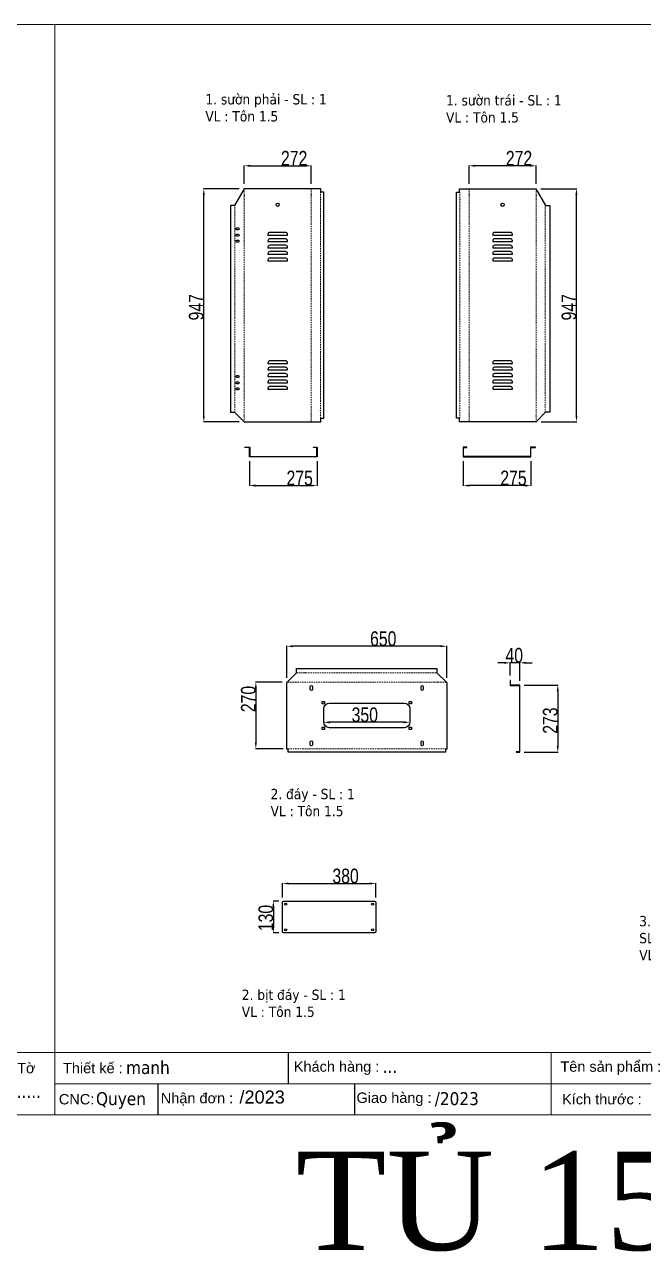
# Model space of a CAD drawing. Header units: inches. Extents: x 21 to 136330, y 8 to 58290.
# Drawn here: x 32786 to 35301, y 34479 to 39466 of the extents above; entities that cross this region are included whole.
import ezdxf
from ezdxf.enums import TextEntityAlignment as Align

# ---------------------------------------------------------------- set-up
doc = ezdxf.new("R2010")
doc.units = ezdxf.units.IN
doc.header["$MEASUREMENT"] = 0
doc.linetypes.add('HIDDEN', pattern=[9.525, 6.35, -3.175])
for name, color, linetype in [('0 KHUNG KT01', 7, 'Continuous'), ('1-EMC-ACESS', 4, 'Continuous'), ('@.0.DM. NÉT CHÍNH', 7, 'Continuous')]:
    doc.layers.add(name, color=color, linetype=linetype)
doc.layers.add('0 TĂNG CỨNG', color=7, linetype='Continuous', lineweight=15)
doc.layers.add('@.0.DM. NÉT ĐỨT', color=8, linetype='HIDDEN', lineweight=9)
doc.layers.add('@.DM. KÍCH THƯỚC', color=8, linetype='Continuous', transparency=0.2)
doc.layers.add('@.DM. KÍCH THƯỚC @ 1', color=8, linetype='Continuous', transparency=0.2)
doc.styles.add('ARIAL', font='arial.ttf')
doc.styles.add('Note Text (ISO)', font='tahoma.ttf')
doc.styles.add('roman', font='roman.shx', dxfattribs={"width": 0.8})
doc.styles.add('Tahoma (Input Text)', font='tahoma.ttf')
doc.dimstyles.new('Kích thước Duy Mạnh', dxfattribs={"dimtxt": 30, "dimasz": 25, "dimexe": 1.25, "dimexo": 20, "dimtad": 1, "dimdec": 1, "dimtxsty": 'roman', "dimcen": 2.5, "dimclrd": 8, "dimclre": 8, "dimclrt": 2, "dimadec": 0, "dimazin": 0, "dimtfac": 1, "dimtdec": 1, "dimtix": 1, "dimtmove": 0, "dimatfit": 3, "dimfxl": 1, "dimtfillclr": 1, "dimarcsym": 0})

# ---------------------------------------------------------------- blocks, each defined once
blk = doc.blocks.new('KHUNG KT1')
at = {"color": 7}
for p, q in [((7128, -4752), (0, -4752)), ((2294.1, -4752), (2294.1, -5040)), ((4848, -4896), (0, -4896))]:
    blk.add_line(p, q, dxfattribs=at)
blk.add_lwpolyline([(0, 0), (7128, 0), (7128, -5040), (0, -5040)], close=True, dxfattribs=at)
at = {"layer": '0 KHUNG KT01'}
for p, q in [((1077.9, -4752), (1077.9, -4896)), ((476.3, -4896), (476.3, -5040)), ((1385.1, -4896), (1385.1, -5040))]:
    blk.add_line(p, q, dxfattribs=at)
at = {"color": 2, "char_height": 48, "style": 'ARIAL'}
for s, insert, width, attachment_point in [('  Thiết kế :', (0, -4824), 2202.321, 4), ('  Khách hàng :', (1066.9, -4824), 2202.321, 4), ('  Tên sản phẩm :', (2299.1, -4824), 2202.321, 4), ('Tờ', (6996, -4824), 264, 5), ('  Giao hàng :', (1356.7, -4968), 2202.321, 4), ('CNC:', (18.2, -4968), 2202.321, 4), ('  Nhận đơn :', (451.9, -4968), 2202.321, 4), ('  Kích thước :', (2307, -4968), 2202.321, 4)]:
    blk.add_mtext(s, dxfattribs=dict(at, insert=insert, width=width, attachment_point=attachment_point))
at = {"color": 1, "style": 'Tahoma (Input Text)', "flags": 8}
for tag, p in [('#01', (328.9, -4851.1)), ('#03', (1514.7, -4846.3)), ('#05', (2819, -4851.1)), ('#07', (4424, -4851.1)), ('#09', (5172.9, -4851.1)), ('#02', (189.8, -4995.1)), ('#04', (1755.3, -4995.1)), ('#06', (2727.8, -4995.1)), ('#08', (4382.7, -4995.1)), ('#10', (5172.9, -4995.1))]:
    blk.add_attdef(tag, p, '', height=60, dxfattribs=at)
blk.add_attdef('#11', text='', height=60, dxfattribs=at).set_placement((6996, -4961.6), align=Align.CENTER)
at = {"layer": '0 TĂNG CỨNG', "color": 1, "style": 'ARIAL'}
blk.add_attdef('#12', (852.8, -4987.6), '', height=60, dxfattribs=at)
blk = doc.blocks.new('*D686')
at = {"layer": '@.DM. KÍCH THƯỚC', "color": 8, "lineweight": -2, "transparency": 16777216}
for p, q in [((33851.5, 36811.1), (33851.5, 36940.2)), ((34501.5, 36811.1), (34501.5, 36940.2))]:
    blk.add_line(p, q, dxfattribs=at)
at = {"layer": '@.DM. KÍCH THƯỚC', "lineweight": -2, "transparency": 16777216}
blk.add_line((34476.5, 36939), (33876.5, 36939), dxfattribs=at)
at = {"layer": '@.DM. KÍCH THƯỚC', "transparency": 16777216}
for points in [[(33876.5, 36943.1), (33876.5, 36934.8), (33851.5, 36939)], [(34476.5, 36943.1), (34476.5, 36934.8), (34501.5, 36939)]]:
    blk.add_solid(points, dxfattribs=at)
at = {"layer": 'Defpoints', "color": 0, "transparency": 16777216}
for p in [(33851.5, 36939), (33851.5, 36791.1), (34501.5, 36791.1)]:
    blk.add_point(p, dxfattribs=at)
at = {"layer": '@.DM. KÍCH THƯỚC', "color": 2, "transparency": 16777216, "insert": (34189.8, 36999.6), "char_height": 60, "attachment_point": 1, "style": 'roman'}
blk.add_mtext('650', dxfattribs=at)
blk = doc.blocks.new('*D687')
at = {"layer": '@.DM. KÍCH THƯỚC', "color": 8, "lineweight": -2, "transparency": 16777216}
for p, q in [((33833.5, 35917.4), (33833.5, 35975.7)), ((34213.5, 35917.4), (34213.5, 35975.7))]:
    blk.add_line(p, q, dxfattribs=at)
at = {"layer": '@.DM. KÍCH THƯỚC', "lineweight": -2, "transparency": 16777216}
blk.add_line((33858.5, 35974.4), (34188.5, 35974.4), dxfattribs=at)
at = {"layer": '@.DM. KÍCH THƯỚC', "transparency": 16777216}
for points in [[(33858.5, 35978.6), (33858.5, 35970.3), (33833.5, 35974.4)], [(34188.5, 35978.6), (34188.5, 35970.3), (34213.5, 35974.4)]]:
    blk.add_solid(points, dxfattribs=at)
at = {"layer": 'Defpoints', "color": 0, "transparency": 16777216}
for p in [(34213.5, 35974.4), (33833.5, 35897.4), (34213.5, 35897.4)]:
    blk.add_point(p, dxfattribs=at)
at = {"layer": '@.DM. KÍCH THƯỚC', "color": 2, "transparency": 16777216, "insert": (34036.8, 36035), "char_height": 60, "attachment_point": 1, "style": 'roman'}
blk.add_mtext('380', dxfattribs=at)
blk = doc.blocks.new('*D688')
at = {"layer": '@.DM. KÍCH THƯỚC', "color": 8, "lineweight": -2, "transparency": 16777216}
for p, q in [((33819.5, 35903.4), (33795.5, 35903.4)), ((33819.5, 35773.4), (33795.5, 35773.4))]:
    blk.add_line(p, q, dxfattribs=at)
at = {"layer": '@.DM. KÍCH THƯỚC', "lineweight": -2, "transparency": 16777216}
blk.add_line((33796.7, 35878.4), (33796.7, 35798.4), dxfattribs=at)
at = {"layer": '@.DM. KÍCH THƯỚC', "transparency": 16777216}
for points in [[(33792.6, 35878.4), (33800.9, 35878.4), (33796.7, 35903.4)], [(33792.6, 35798.4), (33800.9, 35798.4), (33796.7, 35773.4)]]:
    blk.add_solid(points, dxfattribs=at)
at = {"layer": 'Defpoints', "color": 0, "transparency": 16777216}
for p in [(33839.5, 35903.4), (33796.7, 35773.4), (33839.5, 35773.4)]:
    blk.add_point(p, dxfattribs=at)
at = {"layer": '@.DM. KÍCH THƯỚC', "color": 2, "transparency": 16777216, "insert": (33736.1, 35780.7), "char_height": 60, "attachment_point": 1, "rotation": 90, "style": 'roman'}
blk.add_mtext('130', dxfattribs=at)
blk = doc.blocks.new('*D689')
at = {"layer": '@.DM. KÍCH THƯỚC', "color": 8, "lineweight": -2, "transparency": 16777216}
for p, q in [((34001.5, 36632.9), (34001.5, 36631)), ((34351.5, 36632.9), (34351.5, 36631))]:
    blk.add_line(p, q, dxfattribs=at)
at = {"layer": '@.DM. KÍCH THƯỚC', "lineweight": -2, "transparency": 16777216}
blk.add_line((34326.5, 36629.7), (34026.5, 36629.7), dxfattribs=at)
at = {"layer": '@.DM. KÍCH THƯỚC', "transparency": 16777216}
for points in [[(34026.5, 36633.9), (34026.5, 36625.5), (34001.5, 36629.7)], [(34326.5, 36633.9), (34326.5, 36625.5), (34351.5, 36629.7)]]:
    blk.add_solid(points, dxfattribs=at)
at = {"layer": 'Defpoints', "color": 0, "transparency": 16777216}
for p in [(34001.5, 36629.7), (34001.5, 36612.9), (34351.5, 36612.9)]:
    blk.add_point(p, dxfattribs=at)
at = {"layer": '@.DM. KÍCH THƯỚC', "color": 2, "transparency": 16777216, "insert": (34114.8, 36690.3), "char_height": 60, "attachment_point": 1, "style": 'roman'}
blk.add_mtext('350', dxfattribs=at)
blk = doc.blocks.new('*D691')
at = {"layer": '@.DM. KÍCH THƯỚC', "color": 8, "lineweight": -2, "transparency": 16777216}
for p, q in [((33678.2, 38818.4), (33678.2, 38893)), ((33950.6, 38818.4), (33950.6, 38893))]:
    blk.add_line(p, q, dxfattribs=at)
at = {"layer": '@.DM. KÍCH THƯỚC', "lineweight": -2, "transparency": 16777216}
blk.add_line((33703.2, 38891.7), (33925.6, 38891.7), dxfattribs=at)
at = {"layer": '@.DM. KÍCH THƯỚC', "transparency": 16777216}
for points in [[(33703.2, 38895.9), (33703.2, 38887.6), (33678.2, 38891.7)], [(33925.6, 38895.9), (33925.6, 38887.6), (33950.6, 38891.7)]]:
    blk.add_solid(points, dxfattribs=at)
at = {"layer": 'Defpoints', "color": 0, "transparency": 16777216}
for p in [(33950.6, 38891.7), (33678.2, 38798.4), (33950.6, 38798.4)]:
    blk.add_point(p, dxfattribs=at)
at = {"layer": '@.DM. KÍCH THƯỚC', "color": 2, "transparency": 16777216, "insert": (33827.7, 38952.4), "char_height": 60, "attachment_point": 1, "style": 'roman'}
blk.add_mtext('272', dxfattribs=at)
blk = doc.blocks.new('*D692')
at = {"layer": '@.DM. KÍCH THƯỚC', "color": 8, "lineweight": -2, "transparency": 16777216}
for p, q in [((33658.2, 38798.4), (33512.9, 38798.4)), ((33657.6, 37851.4), (33512.9, 37851.4))]:
    blk.add_line(p, q, dxfattribs=at)
at = {"layer": '@.DM. KÍCH THƯỚC', "lineweight": -2, "transparency": 16777216}
blk.add_line((33514.1, 37876.4), (33514.1, 38773.4), dxfattribs=at)
at = {"layer": '@.DM. KÍCH THƯỚC', "transparency": 16777216}
for points in [[(33510, 38773.4), (33518.3, 38773.4), (33514.1, 38798.4)], [(33510, 37876.4), (33518.3, 37876.4), (33514.1, 37851.4)]]:
    blk.add_solid(points, dxfattribs=at)
at = {"layer": 'Defpoints', "color": 0, "transparency": 16777216}
for p in [(33514.1, 38798.4), (33678.2, 38798.4), (33677.6, 37851.4)]:
    blk.add_point(p, dxfattribs=at)
at = {"layer": '@.DM. KÍCH THƯỚC', "color": 2, "transparency": 16777216, "insert": (33453.5, 38263.2), "char_height": 60, "attachment_point": 1, "rotation": 90, "style": 'roman'}
blk.add_mtext('947', dxfattribs=at)
blk = doc.blocks.new('*D695')
at = {"layer": '@.DM. KÍCH THƯỚC', "color": 8, "lineweight": -2, "transparency": 16777216}
for p, q in [((33832.4, 36792.8), (33724.4, 36792.8)), ((33836.5, 36522.4), (33724.4, 36522.4))]:
    blk.add_line(p, q, dxfattribs=at)
at = {"layer": '@.DM. KÍCH THƯỚC', "lineweight": -2, "transparency": 16777216}
blk.add_line((33725.6, 36767.8), (33725.6, 36547.4), dxfattribs=at)
at = {"layer": '@.DM. KÍCH THƯỚC', "transparency": 16777216}
for points in [[(33721.5, 36767.8), (33729.8, 36767.8), (33725.6, 36792.8)], [(33721.5, 36547.4), (33729.8, 36547.4), (33725.6, 36522.4)]]:
    blk.add_solid(points, dxfattribs=at)
at = {"layer": 'Defpoints', "color": 0, "transparency": 16777216}
for p in [(33852.4, 36792.8), (33725.6, 36522.4), (33856.5, 36522.4)]:
    blk.add_point(p, dxfattribs=at)
at = {"layer": '@.DM. KÍCH THƯỚC', "color": 2, "transparency": 16777216, "insert": (33665, 36670.9), "char_height": 60, "attachment_point": 1, "rotation": 90, "style": 'roman'}
blk.add_mtext('270', dxfattribs=at)
blk = doc.blocks.new('*D696')
at = {"layer": '@.DM. KÍCH THƯỚC', "color": 8, "lineweight": -2, "transparency": 16777216}
for p, q in [((34815.9, 36781.3), (34953.9, 36781.3)), ((34815.9, 36508.3), (34953.9, 36508.3))]:
    blk.add_line(p, q, dxfattribs=at)
at = {"layer": '@.DM. KÍCH THƯỚC', "lineweight": -2, "transparency": 16777216}
blk.add_line((34952.7, 36756.3), (34952.7, 36533.3), dxfattribs=at)
at = {"layer": '@.DM. KÍCH THƯỚC', "transparency": 16777216}
for points in [[(34948.5, 36756.3), (34956.8, 36756.3), (34952.7, 36781.3)], [(34948.5, 36533.3), (34956.8, 36533.3), (34952.7, 36508.3)]]:
    blk.add_solid(points, dxfattribs=at)
at = {"layer": 'Defpoints', "color": 0, "transparency": 16777216}
for p in [(34795.9, 36781.3), (34795.9, 36508.3), (34952.7, 36508.3)]:
    blk.add_point(p, dxfattribs=at)
at = {"layer": '@.DM. KÍCH THƯỚC', "color": 2, "transparency": 16777216, "insert": (34892, 36583.1), "char_height": 60, "attachment_point": 1, "rotation": 90, "style": 'roman'}
blk.add_mtext('273', dxfattribs=at)
blk = doc.blocks.new('*D697')
at = {"layer": '@.DM. KÍCH THƯỚC', "color": 8, "lineweight": -2, "transparency": 16777216}
for p, q in [((33699.4, 37691.1), (33699.4, 37590.8)), ((33974.4, 37691.1), (33974.4, 37590.8))]:
    blk.add_line(p, q, dxfattribs=at)
at = {"layer": '@.DM. KÍCH THƯỚC', "lineweight": -2, "transparency": 16777216}
blk.add_line((33724.4, 37592), (33949.4, 37592), dxfattribs=at)
at = {"layer": '@.DM. KÍCH THƯỚC', "transparency": 16777216}
for points in [[(33724.4, 37596.2), (33724.4, 37587.8), (33699.4, 37592)], [(33949.4, 37596.2), (33949.4, 37587.8), (33974.4, 37592)]]:
    blk.add_solid(points, dxfattribs=at)
at = {"layer": 'Defpoints', "color": 0, "transparency": 16777216}
for p in [(33699.4, 37711.1), (33974.4, 37711.1), (33974.4, 37592)]:
    blk.add_point(p, dxfattribs=at)
at = {"layer": '@.DM. KÍCH THƯỚC', "color": 2, "transparency": 16777216, "insert": (33850.2, 37652.6), "char_height": 60, "attachment_point": 1, "style": 'roman'}
blk.add_mtext('275', dxfattribs=at)
blk = doc.blocks.new('*D669')
at = {"layer": '@.DM. KÍCH THƯỚC', "lineweight": -2, "transparency": 16777216}
for p, q in [((34733.9, 36871.6), (34708.9, 36871.6)), ((34798.9, 36871.6), (34758.9, 36871.6)), ((34823.9, 36871.6), (34848.9, 36871.6))]:
    blk.add_line(p, q, dxfattribs=at)
at = {"layer": '@.DM. KÍCH THƯỚC', "color": 8, "lineweight": -2, "transparency": 16777216}
for p, q in [((34758.9, 36819.8), (34758.9, 36872.8)), ((34798.9, 36798.3), (34798.9, 36872.8))]:
    blk.add_line(p, q, dxfattribs=at)
at = {"layer": '@.DM. KÍCH THƯỚC', "transparency": 16777216}
for points in [[(34733.9, 36875.7), (34733.9, 36867.4), (34758.9, 36871.6)], [(34823.9, 36875.7), (34823.9, 36867.4), (34798.9, 36871.6)]]:
    blk.add_solid(points, dxfattribs=at)
at = {"layer": 'Defpoints', "color": 0, "transparency": 16777216}
for p in [(34758.9, 36871.6), (34758.9, 36799.8), (34798.9, 36778.3)]:
    blk.add_point(p, dxfattribs=at)
at = {"layer": '@.DM. KÍCH THƯỚC', "color": 2, "transparency": 16777216, "insert": (34740, 36932.2), "char_height": 60, "attachment_point": 1, "style": 'roman'}
blk.add_mtext('40', dxfattribs=at)
blk = doc.blocks.new('*D718')
at = {"layer": '@.DM. KÍCH THƯỚC', "color": 8, "lineweight": -2, "transparency": 16777216}
for p, q in [((34592.1, 38818.4), (34592.1, 38893)), ((34864.5, 38818.4), (34864.5, 38893))]:
    blk.add_line(p, q, dxfattribs=at)
at = {"layer": '@.DM. KÍCH THƯỚC', "lineweight": -2, "transparency": 16777216}
blk.add_line((34839.5, 38891.7), (34617.1, 38891.7), dxfattribs=at)
at = {"layer": '@.DM. KÍCH THƯỚC', "transparency": 16777216}
for points in [[(34617.1, 38895.9), (34617.1, 38887.6), (34592.1, 38891.7)], [(34839.5, 38895.9), (34839.5, 38887.6), (34864.5, 38891.7)]]:
    blk.add_solid(points, dxfattribs=at)
at = {"layer": 'Defpoints', "color": 0, "transparency": 16777216}
for p in [(34592.1, 38891.7), (34592.1, 38798.4), (34864.5, 38798.4)]:
    blk.add_point(p, dxfattribs=at)
at = {"layer": '@.DM. KÍCH THƯỚC', "color": 2, "transparency": 16777216, "insert": (34741.6, 38952.4), "char_height": 60, "attachment_point": 1, "style": 'roman'}
blk.add_mtext('272', dxfattribs=at)
blk = doc.blocks.new('*D719')
at = {"layer": '@.DM. KÍCH THƯỚC', "color": 8, "lineweight": -2, "transparency": 16777216}
for p, q in [((34884.5, 38798.4), (35029.9, 38798.4)), ((34885.1, 37851.4), (35029.9, 37851.4))]:
    blk.add_line(p, q, dxfattribs=at)
at = {"layer": '@.DM. KÍCH THƯỚC', "lineweight": -2, "transparency": 16777216}
blk.add_line((35028.6, 37876.4), (35028.6, 38773.4), dxfattribs=at)
at = {"layer": '@.DM. KÍCH THƯỚC', "transparency": 16777216}
for points in [[(35024.4, 38773.4), (35032.8, 38773.4), (35028.6, 38798.4)], [(35024.4, 37876.4), (35032.8, 37876.4), (35028.6, 37851.4)]]:
    blk.add_solid(points, dxfattribs=at)
at = {"layer": 'Defpoints', "color": 0, "transparency": 16777216}
for p in [(34864.5, 38798.4), (35028.6, 38798.4), (34865.1, 37851.4)]:
    blk.add_point(p, dxfattribs=at)
at = {"layer": '@.DM. KÍCH THƯỚC', "color": 2, "transparency": 16777216, "insert": (34968, 38263.2), "char_height": 60, "attachment_point": 1, "rotation": 90, "style": 'roman'}
blk.add_mtext('947', dxfattribs=at)
blk = doc.blocks.new('*D720')
at = {"layer": '@.DM. KÍCH THƯỚC', "color": 8, "lineweight": -2, "transparency": 16777216}
for p, q in [((34568.3, 37691.1), (34568.3, 37590.8)), ((34843.3, 37691.1), (34843.3, 37590.8))]:
    blk.add_line(p, q, dxfattribs=at)
at = {"layer": '@.DM. KÍCH THƯỚC', "lineweight": -2, "transparency": 16777216}
blk.add_line((34818.3, 37592), (34593.3, 37592), dxfattribs=at)
at = {"layer": '@.DM. KÍCH THƯỚC', "transparency": 16777216}
for points in [[(34593.3, 37596.2), (34593.3, 37587.8), (34568.3, 37592)], [(34818.3, 37596.2), (34818.3, 37587.8), (34843.3, 37592)]]:
    blk.add_solid(points, dxfattribs=at)
at = {"layer": 'Defpoints', "color": 0, "transparency": 16777216}
for p in [(34568.3, 37711.1), (34843.3, 37711.1), (34568.3, 37592)]:
    blk.add_point(p, dxfattribs=at)
at = {"layer": '@.DM. KÍCH THƯỚC', "color": 2, "transparency": 16777216, "insert": (34719.1, 37652.6), "char_height": 60, "attachment_point": 1, "style": 'roman'}
blk.add_mtext('275', dxfattribs=at)

msp = doc.modelspace()

# ---------------------------------------------------------------- linework, layer by layer
at = {"layer": '@.0.DM. NÉT CHÍNH', "color": 1}
for p, q in [((33678.1895, 38772.787), (33678.1895, 38771.287)), ((33950.5824, 38773.9432), (33950.5824, 38772.4432)), ((33987.9754, 38754.4065), (33987.9754, 38752.9065)), ((34554.7526, 38754.4065), (34554.7526, 38752.9065)), ((34592.1455, 38773.9432), (34592.1455, 38772.4432)), ((34864.5384, 38772.787), (34864.5384, 38771.287)), ((33640.7966, 38701.1991), (33640.7966, 38699.6991)), ((34901.9314, 38701.1991), (34901.9314, 38699.6991)), ((33640.7966, 37918.5264), (33640.7966, 37920.0264)), ((34901.9314, 37918.5264), (34901.9314, 37920.0264)), ((33678.1895, 37877.0858), (33678.1895, 37878.5858)), ((33950.5824, 37875.9297), (33950.5824, 37877.4297)), ((33987.9754, 37895.4664), (33987.9754, 37896.9664)), ((34554.7526, 37895.4664), (34554.7526, 37896.9664)), ((34592.1455, 37875.9297), (34592.1455, 37877.4297)), ((34864.5384, 37877.0858), (34864.5384, 37878.5858)), ((33927.6388, 36830.1628), (33926.1388, 36830.1628)), ((34426.276, 36830.1628), (34424.776, 36830.1628)), ((33889.9081, 36792.7698), (33888.4081, 36792.7698)), ((34464.188, 36792.7698), (34462.688, 36792.7698)), ((33888.9998, 36522.3769), (33887.4998, 36522.3769)), ((34462.854, 36522.3769), (34461.354, 36522.3769))]:
    msp.add_line(p, q, dxfattribs=at)
at = {"layer": '@.0.DM. NÉT CHÍNH'}
for p, q in [((33988.003, 38784.4364), (33989.2275, 38784.4364)), ((34554.725, 38784.4364), (34553.5004, 38784.4364)), ((33988.003, 37865.4364), (33989.2275, 37865.4364)), ((34554.725, 37865.4364), (34553.5004, 37865.4364)), ((33856.4816, 36521.1098), (33856.4816, 36522.3414)), ((34496.4816, 36521.1098), (34496.4816, 36522.3414))]:
    msp.add_line(p, q, dxfattribs=at)
for points in [[(33677.9931, 37851.4364), (33989.2789, 37851.4364), (33989.2789, 37865.4364), (34001.6718, 37865.4364), (34001.6718, 38784.4364), (33989.2789, 38784.4364), (33989.2789, 38798.4364), (33678.6359, 38798.4364), (33639.4931, 38729.9364), (33622.1001, 38729.9364), (33622.1001, 37889.9364), (33639.4931, 37889.9364)], [(34864.7349, 37851.4364), (34553.4491, 37851.4364), (34553.4491, 37865.4364), (34541.0561, 37865.4364), (34541.0561, 38784.4364), (34553.4491, 38784.4364), (34553.4491, 38798.4364), (34864.092, 38798.4364), (34903.2349, 38729.9364), (34920.6278, 38729.9364), (34920.6278, 37889.9364), (34903.2349, 37889.9364)], [(33680.8789, 37748.1188), (33700.8789, 37748.1188), (33700.8789, 37709.6188), (33972.8789, 37709.6188), (33972.8789, 37746.6188), (33959.3789, 37746.6188), (33959.3789, 37748.1188), (33974.3789, 37748.1188), (33974.3789, 37708.1188), (33699.3789, 37708.1188), (33699.3789, 37746.6188), (33680.8789, 37746.6188)], [(34861.8491, 37748.1188), (34841.8491, 37748.1188), (34841.8491, 37709.6188), (34569.8491, 37709.6188), (34569.8491, 37746.6188), (34583.3491, 37746.6188), (34583.3491, 37748.1188), (34568.3491, 37748.1188), (34568.3491, 37708.1188), (34843.3491, 37708.1188), (34843.3491, 37746.6188), (34861.8491, 37746.6188)], [(34461.4816, 36831.4663), (34501.4816, 36791.4663), (34501.4816, 36521.0734), (34496.4816, 36521.0734), (34496.4816, 36508.6805), (33856.4816, 36508.6805), (33856.4816, 36521.0734), (33851.4816, 36521.0734), (33851.4816, 36791.4663), (33891.4816, 36831.4663), (33891.4816, 36848.8592), (34461.4816, 36848.8592)], [(34798.8895, 36781.2838), (34760.3895, 36781.2838), (34760.3895, 36799.7838), (34758.8895, 36799.7838), (34758.8895, 36779.7838), (34797.3895, 36779.7838), (34797.3895, 36509.7838), (34783.8895, 36509.7838), (34783.8895, 36508.2838), (34798.8895, 36508.2838)]]:
    msp.add_lwpolyline(points, close=True, dxfattribs=at)
at = {"layer": '@.0.DM. NÉT CHÍNH', "color": 2}
for points in [[(33653.9931, 38630.9364), (33647.9931, 38630.9364, -1), (33647.9931, 38638.9364), (33653.9931, 38638.9364, -1)], [(33647.9931, 38613.9364), (33653.9931, 38613.9364, -1), (33653.9931, 38605.9364), (33647.9931, 38605.9364, -1)], [(33846.386, 38620.9364), (33782.386, 38620.9364, 0.414213562), (33774.386, 38612.9364), (33774.386, 38609.9364), (33854.386, 38609.9364), (33854.386, 38612.9364, 0.414213562)], [(34760.342, 38620.9364), (34696.342, 38620.9364, 0.414213562), (34688.342, 38612.9364), (34688.342, 38609.9364), (34768.342, 38609.9364), (34768.342, 38612.9364, 0.414213562)], [(33647.9931, 38588.9364), (33653.9931, 38588.9364, -1), (33653.9931, 38580.9364), (33647.9931, 38580.9364, -1)], [(33846.386, 38594.9364), (33782.386, 38594.9364, 0.414213562), (33774.386, 38586.9364), (33774.386, 38583.9364), (33854.386, 38583.9364), (33854.386, 38586.9364, 0.414213562)], [(33846.386, 38568.9364), (33782.386, 38568.9364, 0.414213562), (33774.386, 38560.9364), (33774.386, 38557.9364), (33854.386, 38557.9364), (33854.386, 38560.9364, 0.414213562)], [(34760.342, 38594.9364), (34696.342, 38594.9364, 0.414213562), (34688.342, 38586.9364), (34688.342, 38583.9364), (34768.342, 38583.9364), (34768.342, 38586.9364, 0.414213562)], [(34760.342, 38568.9364), (34696.342, 38568.9364, 0.414213562), (34688.342, 38560.9364), (34688.342, 38557.9364), (34768.342, 38557.9364), (34768.342, 38560.9364, 0.414213562)], [(33846.386, 38542.9364), (33782.386, 38542.9364, 0.414213562), (33774.386, 38534.9364), (33774.386, 38531.9364), (33854.386, 38531.9364), (33854.386, 38534.9364, 0.414213562)], [(33846.386, 38516.9364), (33782.386, 38516.9364, 0.414213562), (33774.386, 38508.9364), (33774.386, 38505.9364), (33854.386, 38505.9364), (33854.386, 38508.9364, 0.414213562)], [(34760.342, 38542.9364), (34696.342, 38542.9364, 0.414213562), (34688.342, 38534.9364), (34688.342, 38531.9364), (34768.342, 38531.9364), (34768.342, 38534.9364, 0.414213562)], [(34760.342, 38516.9364), (34696.342, 38516.9364, 0.414213562), (34688.342, 38508.9364), (34688.342, 38505.9364), (34768.342, 38505.9364), (34768.342, 38508.9364, 0.414213562)], [(33846.386, 38098.9364), (33782.386, 38098.9364, 0.414213562), (33774.386, 38090.9364), (33774.386, 38087.9364), (33854.386, 38087.9364), (33854.386, 38090.9364, 0.414213562)], [(33846.386, 38072.9364), (33782.386, 38072.9364, 0.414213562), (33774.386, 38064.9364), (33774.386, 38061.9364), (33854.386, 38061.9364), (33854.386, 38064.9364, 0.414213562)], [(34760.342, 38098.9364), (34696.342, 38098.9364, 0.414213562), (34688.342, 38090.9364), (34688.342, 38087.9364), (34768.342, 38087.9364), (34768.342, 38090.9364, 0.414213562)], [(34760.342, 38072.9364), (34696.342, 38072.9364, 0.414213562), (34688.342, 38064.9364), (34688.342, 38061.9364), (34768.342, 38061.9364), (34768.342, 38064.9364, 0.414213562)], [(33647.9931, 38038.9364), (33653.9931, 38038.9364, -1), (33653.9931, 38030.9364), (33647.9931, 38030.9364, -1)], [(33647.9931, 38013.9364), (33653.9931, 38013.9364, -1), (33653.9931, 38005.9364), (33647.9931, 38005.9364, -1)], [(33846.386, 38046.9364), (33782.386, 38046.9364, 0.414213562), (33774.386, 38038.9364), (33774.386, 38035.9364), (33854.386, 38035.9364), (33854.386, 38038.9364, 0.414213562)], [(33846.386, 38020.9364), (33782.386, 38020.9364, 0.414213562), (33774.386, 38012.9364), (33774.386, 38009.9364), (33854.386, 38009.9364), (33854.386, 38012.9364, 0.414213562)], [(34760.342, 38046.9364), (34696.342, 38046.9364, 0.414213562), (34688.342, 38038.9364), (34688.342, 38035.9364), (34768.342, 38035.9364), (34768.342, 38038.9364, 0.414213562)], [(34760.342, 38020.9364), (34696.342, 38020.9364, 0.414213562), (34688.342, 38012.9364), (34688.342, 38009.9364), (34768.342, 38009.9364), (34768.342, 38012.9364, 0.414213562)], [(33647.9931, 37988.9364), (33653.9931, 37988.9364, -1), (33653.9931, 37980.9364), (33647.9931, 37980.9364, -1)], [(33846.386, 37994.9364), (33782.386, 37994.9364, 0.414213562), (33774.386, 37986.9364), (33774.386, 37983.9364), (33854.386, 37983.9364), (33854.386, 37986.9364, 0.414213562)], [(34760.342, 37994.9364), (34696.342, 37994.9364, 0.414213562), (34688.342, 37986.9364), (34688.342, 37983.9364), (34768.342, 37983.9364), (34768.342, 37986.9364, 0.414213562)], [(33946.9816, 36763.0734), (33946.9816, 36775.0734, -1), (33955.9816, 36775.0734), (33955.9816, 36763.0734, -1)], [(34405.9816, 36775.0734), (34405.9816, 36763.0734, -1), (34396.9816, 36763.0734), (34396.9816, 36775.0734, -1)], [(34328.4816, 36607.5734), (34024.4816, 36607.5734, -0.414213562), (34001.4816, 36630.5734), (34001.4816, 36684.5734, -0.414213562), (34024.4816, 36707.5734), (34328.4816, 36707.5734, -0.414213562), (34351.4816, 36684.5734), (34351.4816, 36630.5734, -0.414213562)], [(33955.9816, 36550.0734), (33955.9816, 36538.0734, -1), (33946.9816, 36538.0734), (33946.9816, 36550.0734, -1)], [(34396.9816, 36538.0734), (34396.9816, 36550.0734, -1), (34405.9816, 36550.0734), (34405.9816, 36538.0734, -1)]]:
    msp.add_lwpolyline(points, format="xyb", close=True, dxfattribs=at)
for points in [[(34003.9816, 36714.0734), (34003.9816, 36705.0734), (33994.9816, 36705.0734), (33994.9816, 36714.0734)], [(34348.9816, 36705.0734), (34348.9816, 36714.0734), (34357.9816, 36714.0734), (34357.9816, 36705.0734)], [(34003.9816, 36610.0734), (34003.9816, 36601.0734), (33994.9816, 36601.0734), (33994.9816, 36610.0734)], [(34348.9816, 36601.0734), (34348.9816, 36610.0734), (34357.9816, 36610.0734), (34357.9816, 36601.0734)]]:
    msp.add_lwpolyline(points, close=True, dxfattribs=at)
at = {"layer": '@.0.DM. NÉT CHÍNH'}
msp.add_lwpolyline([(34207.5195, 35903.3958, -0.414213562), (34213.5195, 35897.3958), (34213.5195, 35779.3958, -0.414213562), (34207.5195, 35773.3958), (33839.5195, 35773.3958, -0.414213562), (33833.5195, 35779.3958), (33833.5195, 35897.3958, -0.414213562), (33839.5195, 35903.3958)], format="xyb", close=True, dxfattribs=at)
at = {"layer": '@.0.DM. NÉT CHÍNH', "color": 2}
for centre, radius in [((33814.386, 38733.4364), 6.5), ((34728.342, 38733.4364), 6.5), ((33846.5195, 35890.3958), 4.5), ((34200.5195, 35890.3958), 4.5), ((33846.5195, 35786.3958), 4.5), ((34200.5195, 35786.3958), 4.5)]:
    msp.add_circle(centre, radius, dxfattribs=at)
at = {"layer": '@.0.DM. NÉT ĐỨT'}
for p, q in [((33678.1895, 38798.3987), (33678.1895, 37851.4364)), ((33950.5824, 37851.4364), (33950.5824, 38798.4364)), ((34592.1455, 37851.4364), (34592.1455, 38798.4364)), ((34864.5384, 38798.3987), (34864.5384, 37851.4364)), ((33987.9754, 37865.4364), (33987.9754, 38784.4364)), ((34554.7526, 37865.4364), (34554.7526, 38784.4364)), ((33640.7966, 37888.4364), (33640.7966, 38732.5614)), ((34901.9314, 37888.4364), (34901.9314, 38732.5614)), ((33889.9816, 36830.1628), (34462.9816, 36830.1628)), ((34500.6029, 36792.7698), (33852.3602, 36792.7698)), ((33856.4816, 36522.3769), (34496.4816, 36522.3769))]:
    msp.add_line(p, q, dxfattribs=at)

# ---------------------------------------------------------------- block references
at = {"layer": '0 TĂNG CỨNG', "color": 1}
ref = msp.add_blockref('KHUNG KT1', (26641.411, 39465.8614), dxfattribs=dict(at, xscale=0.8792977987369557, yscale=0.8792977987369557, zscale=0.8792977987369557))
ref.add_attrib('#11', '......', dxfattribs={"layer": '0', "color": 1, "height": 52.75787, "style": 'Tahoma (Input Text)'}).set_placement((32792.9641, 35103.1069), align=Align.CENTER)
ref = msp.add_blockref('KHUNG KT1', (32909.0457, 39465.8614), dxfattribs=dict(at, xscale=0.8792977987369557, yscale=0.8792977987369557, zscale=0.8792977987369557))
ref.add_attrib('#12', '/2023', (33658.9544, 35080.2708), dxfattribs={"color": 1, "height": 52.75787, "style": 'ARIAL'})
ref.add_attrib('#01', 'manh', (33198.2717, 35200.3346), dxfattribs={"layer": '0', "color": 1, "height": 52.75787, "style": 'Tahoma (Input Text)'})
ref.add_attrib('#03', '...', (34240.9342, 35204.4995), dxfattribs={"layer": '0', "color": 1, "height": 52.75787, "style": 'Tahoma (Input Text)'})
ref.add_attrib('#04', '/2023', (34452.4797, 35073.7157), dxfattribs={"layer": '0', "color": 1, "height": 52.75787, "style": 'Tahoma (Input Text)'})
ref.add_attrib('#02', 'Quyen', (33075.9243, 35073.7157), dxfattribs={"layer": '0', "color": 1, "height": 52.75787, "style": 'Tahoma (Input Text)'})

# ---------------------------------------------------------------- texts
at = {"layer": '1-EMC-ACESS', "color": 1, "linetype": 'ByBlock', "lineweight": -2, "insert": (36179.0432, 34885.0069), "char_height": 400.0752, "width": 13787.318684, "attachment_point": 2, "style": 'ARIAL'}
msp.add_mtext('{\\fTimes New Roman|b0|i0|c0|p18;\\C2;TỦ 1500x800x400}', dxfattribs=at)
at = {"layer": '@.0.DM. NÉT CHÍNH', "color": 2, "char_height": 41.999999, "width": 551.411705, "attachment_point": 1, "line_spacing_factor": 0.987884, "style": 'Note Text (ISO)'}
for s, insert in [('\\fTahoma|b0|i0;1. sườn phải - SL : 1\\P\\fTahoma|b0|i0;VL : Tôn 1.5', (33520.5211, 39183.1295)), ('\\fTahoma|b0|i0;1. sườn trái - SL : 1\\P\\fTahoma|b0|i0;VL : Tôn 1.5\\P', (34498.5428, 39178.7922)), ('\\fTahoma|b0|i0;2. đáy - SL : 1\\P\\fTahoma|b0|i0;VL : Tôn 1.5\\P', (33785.4177, 36359.3045)), ('3. đỡ mái \\PSL : mỗi loại 1\\PVL : Tôn 1.5', (35283.7705, 35842.6804)), ('\\fTahoma|b0|i0;2. bịt đáy - SL : 1\\P\\fTahoma|b0|i0;VL : Tôn 1.5\\P', (33668.477, 35543.2249))]:
    msp.add_mtext(s, dxfattribs=dict(at, insert=insert))

# ---------------------------------------------------------------- dimensions: what is measured, and where the dimension line sits
at = {"layer": '@.DM. KÍCH THƯỚC @ 1', "color": 0}
for base, p1, p2, angle, override, picture, middle in [((33950.5824, 38891.7251), (33678.1895, 38798.3987), (33950.5824, 38798.4364), 180, {"dimscale": 1, "dimtxt": 60, "dimdec": 0, "dimclrd": 256, "dimtdec": 0, "dimtix": 1, "dimtofl": 0, "dimtmove": 0, "dimatfit": 1}, '*D691', (33889.386, 38891.7251)), ((33514.1224, 38798.4364), (33677.624, 37851.4364), (33678.2116, 38798.4364), 270, {"dimscale": 1, "dimtxt": 60, "dimdec": 0, "dimclrd": 256, "dimtdec": 0, "dimtix": 1, "dimtofl": 0, "dimtmove": 0, "dimatfit": 1}, '*D692', (33514.1224, 38324.9364)), ((35028.6056, 38798.4364), (34865.1039, 37851.4364), (34864.5164, 38798.4364), 270, {"dimscale": 1, "dimtxt": 60, "dimdec": 0, "dimclrd": 256, "dimtdec": 0, "dimtix": 1, "dimtofl": 0, "dimtmove": 0, "dimatfit": 1}, '*D719', (35028.6056, 38324.9364)), ((34568.3491, 37592.0154), (34843.3491, 37711.1188), (34568.3491, 37711.1188), 180, {"dimscale": 1, "dimtxt": 60, "dimdec": 0, "dimclrd": 256, "dimtdec": 0, "dimtix": 1, "dimtofl": 0, "dimtmove": 0, "dimatfit": 1}, '*D720', (34780.8491, 37592.0154)), ((33851.4816, 36938.973), (34501.4816, 36791.0734), (33851.4816, 36791.0734), 180, {"dimscale": 1, "dimtxt": 60, "dimdec": 0, "dimclrd": 256, "dimtdec": 0, "dimtix": 1, "dimtofl": 0, "dimtmove": 0, "dimatfit": 1}, '*D686', (34251.4816, 36938.973)), ((34758.8895, 36871.5639), (34798.8895, 36778.2838), (34758.8895, 36799.7838), 180, {"dimscale": 1, "dimtxt": 60, "dimdec": 0, "dimclrd": 256, "dimtdec": 0, "dimtix": 1, "dimtofl": 1, "dimtmove": 0, "dimatfit": 1}, '*D669', (34778.8895, 36871.5639)), ((33725.6199, 36522.3769), (33852.3602, 36792.7698), (33856.4816, 36522.3769), 90, {"dimscale": 1, "dimtxt": 60, "dimdec": 0, "dimclrd": 256, "dimtdec": 0, "dimtix": 1, "dimtofl": 0, "dimtmove": 0, "dimatfit": 1}, '*D695', (33725.6199, 36732.5734)), ((34952.673, 36508.2838), (34795.8895, 36781.2838), (34795.8895, 36508.2838), 270, {"dimscale": 1, "dimtxt": 60, "dimdec": 0, "dimclrd": 256, "dimtdec": 0, "dimtix": 1, "dimtofl": 0, "dimtmove": 0, "dimatfit": 1}, '*D696', (34952.673, 36644.7838)), ((33796.7483, 35773.3958), (33839.5195, 35903.3958), (33839.5195, 35773.3958), 270, {"dimscale": 1, "dimtxt": 60, "dimdec": 0, "dimclrd": 256, "dimtdec": 0, "dimtix": 1, "dimtofl": 0, "dimtmove": 0, "dimatfit": 1}, '*D688', (33796.7483, 35837.8493))]:
    dim = msp.add_linear_dim(base=base, p1=p1, p2=p2, angle=angle, dimstyle='Kích thước Duy Mạnh', override=override, dxfattribs=at)
    dim.commit()
    dim.dimension.update_dxf_attribs({"geometry": picture, "text_midpoint": middle, "dimtype": 128})
for base, p1, p2, picture, middle in [((34592.1455, 38891.7251), (34864.5384, 38798.3987), (34592.1455, 38798.4364), '*D718', (34803.342, 38891.7251)), ((33974.3789, 37592.0154), (33699.3789, 37711.1188), (33974.3789, 37711.1188), '*D697', (33911.8789, 37592.0154)), ((34001.4816, 36629.7018), (34351.4816, 36612.9114), (34001.4816, 36612.9114), '*D689', (34176.4816, 36629.7018)), ((34213.5195, 35974.4248), (33833.5195, 35897.3958), (34213.5195, 35897.3958), '*D687', (34098.5195, 35974.4248))]:
    dim = msp.add_linear_dim(base=base, p1=p1, p2=p2, dimstyle='Kích thước Duy Mạnh', override={"dimscale": 1, "dimtxt": 60, "dimdec": 0, "dimclrd": 256, "dimtdec": 0, "dimtix": 1, "dimtofl": 0, "dimtmove": 0, "dimatfit": 1}, dxfattribs=at)
    dim.commit()
    dim.dimension.update_dxf_attribs({"geometry": picture, "text_midpoint": middle, "dimtype": 128})

doc.saveas('drawing.dxf')
